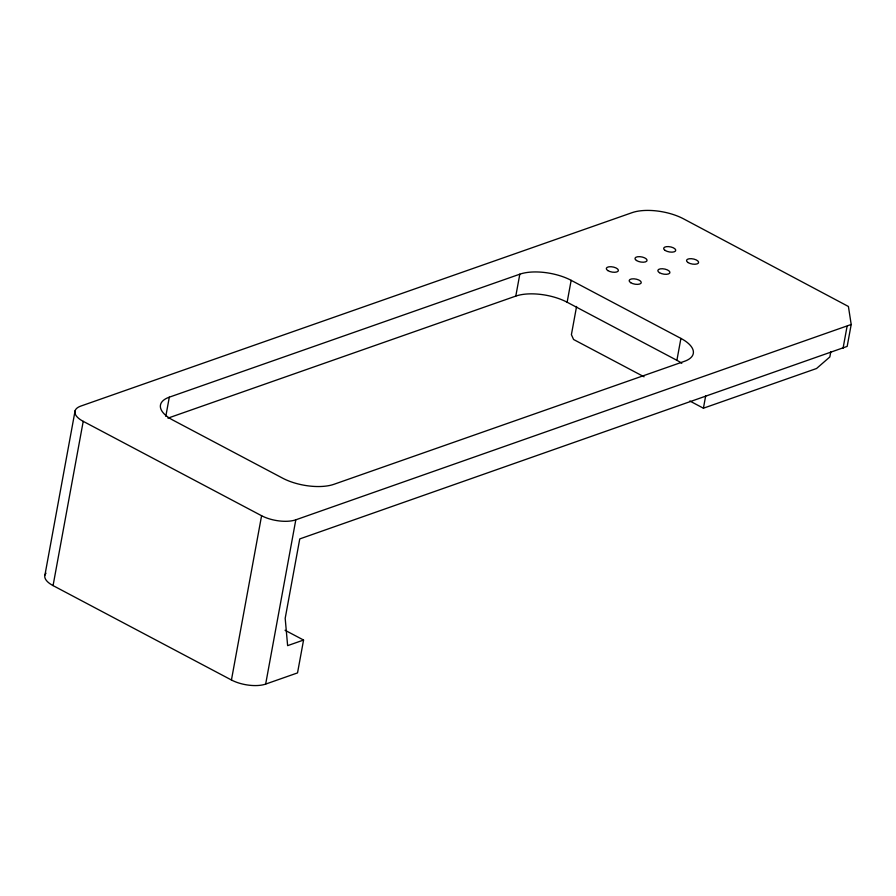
<?xml version="1.0" encoding="UTF-8"?>
<svg xmlns="http://www.w3.org/2000/svg" width="896" height="896" viewBox="0 0 896 896"><rect width="100%" height="100%" fill="white"/><g stroke="black" fill="none" stroke-linecap="round" stroke-linejoin="round"><path stroke-width="1.34" d="M44.934 575.075L75.085 410.805M53.066 585.603L83.216 421.344A24.595 10.427 10.4 0 1 80.853 406.067L632.106 212.654A36.882 15.646 10.4 0 1 683.446 218.792L848.411 306.488L851.2 324.486L847.179 346.394L299.757 538.922L285.186 618.318L287.627 645.646L303.565 640.046L297.528 672.907L265.664 684.085A24.595 10.427 10.4 0 1 231.437 679.997L53.066 585.603A24.595 10.427 10.4 0 1 45.998 573.216M165.794 416.338L169.31 397.174L519.814 274.187A36.882 15.646 10.4 0 1 571.155 280.325L680.915 338.408A36.882 15.646 10.4 0 1 684.466 361.312L333.95 484.299A36.882 15.646 10.4 0 1 282.621 478.162L172.85 420.078A36.882 15.646 10.4 0 1 169.31 397.174M231.437 679.997L261.587 515.726L83.216 421.344M265.664 684.085L295.814 519.814L851.2 324.486M167.922 418.152L515.794 296.094L519.814 274.187M681.789 363.306A36.882 15.646 10.4 0 0 676.894 360.315L567.134 302.232L571.155 280.325M576.576 306.454L571.402 334.667L573.574 339.494L644.067 376.79M676.894 360.315L680.915 338.408M689.819 401.005L703.416 408.206L705.667 395.954M830.794 351.747L829.83 356.966L816.536 368.514L703.416 408.206M843.046 348.309L847.067 326.402M285.029 630.246L303.565 640.046M295.814 519.814A24.595 10.427 10.4 0 1 261.587 515.726M515.794 296.094A36.882 15.646 10.4 0 1 567.134 302.232M607.802 270.57A6.149 2.61 10.4 0 0 618.094 271.197A6.149 2.61 10.4 0 0 611.139 266.728A6.149 2.61 10.4 0 0 607.802 270.57M630.672 282.666A6.149 2.61 10.4 0 0 640.965 283.293A6.149 2.61 10.4 0 0 634.01 278.824A6.149 2.61 10.4 0 0 630.672 282.666M636.44 260.478A6.149 2.61 10.4 0 0 646.755 261.15A6.149 2.61 10.4 0 0 639.867 256.67A6.149 2.61 10.4 0 0 636.44 260.478M659.467 272.686A6.149 2.61 10.4 0 0 669.693 273.168A6.149 2.61 10.4 0 0 662.502 268.755A6.149 2.61 10.4 0 0 659.467 272.686M665.157 250.443A6.149 2.61 10.4 0 0 675.45 251.07A6.149 2.61 10.4 0 0 668.494 246.602A6.149 2.61 10.4 0 0 665.157 250.443M688.027 262.539A6.149 2.61 10.4 0 0 698.32 263.178A6.149 2.61 10.4 0 0 691.365 258.698A6.149 2.61 10.4 0 0 688.027 262.539"/></g></svg>
